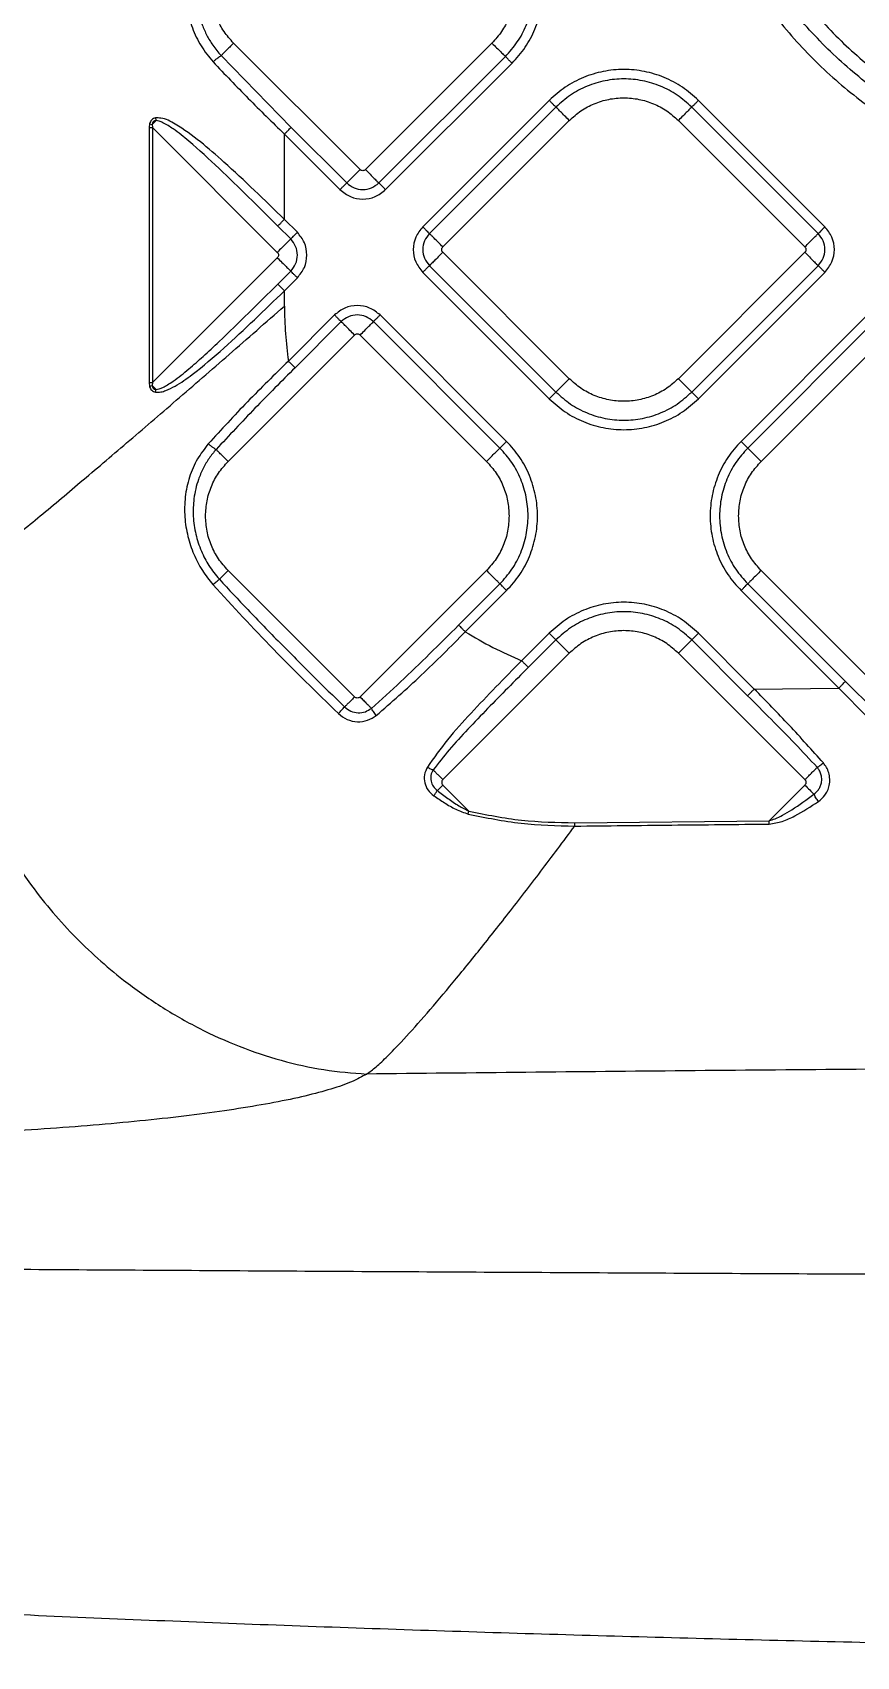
# Model space of a CAD drawing. Extents: x 939 to 1039, y 781 to 934.
# Drawn here: x 976.59 to 980.89, y 831.21 to 839.67 of the extents above; entities that cross this region are included whole.
import ezdxf

# ---------------------------------------------------------------- set-up
doc = ezdxf.new("R2010")
doc.units = 0
doc.header["$MEASUREMENT"] = 0
doc.layers.add('1', color=4, linetype='Continuous')

# ---------------------------------------------------------------- blocks, each defined once
blk = doc.blocks.new('Envoy')
at = {"layer": '1', "color": 3, "linetype": 'Continuous', "lineweight": 25}
for p, q in [((38.9234, 40.3784), (39.2881, 40.0043)), ((39.6473, 39.7846), (38.9884, 40.4434)), ((40.3344, 40.4434), (39.6756, 39.7846)), ((39.7453, 39.7148), (40.4041, 40.3737)), ((39.7802, 39.68), (40.439, 40.3388)), ((40.6325, 40.1453), (39.9737, 39.4865)), ((42.0686, 39.4865), (41.4098, 40.1453)), ((38.5647, 40.0197), (38.5847, 40.0397)), ((40.6674, 40.1104), (40.0086, 39.4516)), ((40.0783, 39.3818), (40.7371, 40.0407)), ((41.3052, 40.0407), (41.9641, 39.3818)), ((42.0338, 39.4516), (41.375, 40.1104)), ((38.5509, 40.0235), (38.5486, 40.0032)), ((38.5486, 40.0032), (38.5486, 38.6752)), ((38.5486, 40.0032), (38.5662, 40.0032)), ((38.5509, 40.0235), (38.5647, 40.0197)), ((38.5647, 40.0197), (38.5662, 40.0032)), ((38.5662, 40.0032), (38.5662, 38.6752)), ((39.2161, 39.3533), (38.5662, 40.0032)), ((39.2532, 39.5253), (39.2532, 39.9695)), ((39.2532, 39.9695), (39.5427, 39.68)), ((39.2881, 40.0043), (39.5776, 39.7148)), ((39.3206, 39.4579), (39.2532, 39.5253)), ((39.2858, 39.4231), (39.2184, 39.4905)), ((39.2161, 39.3251), (38.5662, 38.6752)), ((40.0086, 39.2838), (40.6674, 38.625)), ((40.7371, 38.6947), (40.0783, 39.3536)), ((41.9641, 39.3536), (41.3052, 38.6947)), ((41.375, 38.625), (42.0338, 39.2838)), ((39.2184, 39.1879), (39.2858, 39.2553)), ((39.2532, 39.1531), (39.3206, 39.2205)), ((39.9737, 39.249), (40.6325, 38.5902)), ((41.4098, 38.5902), (42.0686, 39.249)), ((39.2532, 39.0733), (39.2532, 39.1531)), ((39.5142, 39.0269), (39.2739, 38.7866)), ((40.4105, 38.3681), (39.7517, 39.0269)), ((42.2907, 39.0269), (41.6319, 38.3681)), ((39.549, 38.9921), (39.3087, 38.7518)), ((40.3756, 38.3332), (39.7168, 38.9921)), ((42.3256, 38.9921), (41.6667, 38.3333)), ((38.9599, 38.2635), (39.6188, 38.9223)), ((39.647, 38.9223), (40.3059, 38.2635)), ((41.7364, 38.2635), (42.3953, 38.9224)), ((38.5486, 38.6752), (38.5509, 38.6549)), ((38.5486, 38.6752), (38.5662, 38.6752)), ((38.5509, 38.6549), (38.5647, 38.6587)), ((38.5662, 38.6752), (38.5647, 38.6587)), ((38.5647, 38.6587), (38.5847, 38.6387)), ((38.5817, 38.625), (38.5847, 38.6387)), ((39.6188, 37.0365), (38.9599, 37.6954)), ((40.3059, 37.6954), (39.647, 37.0365)), ((42.3953, 37.0366), (41.7364, 37.6954)), ((40.1607, 37.4107), (40.3756, 37.6256)), ((40.1955, 37.3758), (40.4105, 37.5908)), ((41.6319, 37.5908), (42.1408, 37.0819)), ((41.6667, 37.6257), (42.1756, 37.1168)), ((40.6325, 37.3688), (40.4889, 37.2251)), ((40.6674, 37.3339), (40.5237, 37.1902)), ((41.666, 37.0428), (41.3749, 37.3339)), ((41.7009, 37.0777), (41.4098, 37.3688)), ((40.7371, 37.2642), (40.0782, 36.6053)), ((41.3052, 37.2642), (41.964, 36.6053)), ((41.7009, 37.0777), (42.1408, 37.0819)), ((42.1408, 37.0819), (42.2915, 36.9289)), ((42.1756, 37.1168), (42.3261, 36.9674)), ((40.0782, 36.5771), (40.2143, 36.441)), ((41.964, 36.5771), (41.7784, 36.3914)), ((40.2108, 36.4261), (40.2143, 36.441)), ((40.7653, 36.3809), (41.7784, 36.3914))]:
    blk.add_line(p, q, dxfattribs=at)
for points, knots in [([(41.278, 42.1207), (41.2821, 42.0122), (41.2903, 41.7952), (41.3563, 41.4754), (41.4605, 41.1665), (41.6049, 40.874), (41.7861, 40.6028), (42.0011, 40.3576), (42.2463, 40.1426), (42.5175, 39.9614), (42.81, 39.8171), (43.1189, 39.7123), (43.4388, 39.6487), (43.7642, 39.6273), (44.0896, 39.6487), (44.4095, 39.7123), (44.7184, 39.8171), (45.0109, 39.9614), (45.2821, 40.1426), (45.5273, 40.3576), (45.7423, 40.6028), (45.9235, 40.874), (46.0679, 41.1665), (46.1721, 41.4754), (46.2381, 41.7952), (46.2463, 42.0122), (46.2504, 42.1207)], [0, 0, 0, 0, 0.041667, 0.083333, 0.125, 0.166667, 0.208333, 0.25, 0.291667, 0.333333, 0.375, 0.416667, 0.458333, 0.5, 0.541667, 0.583333, 0.625, 0.666667, 0.708333, 0.75, 0.791667, 0.833333, 0.875, 0.916667, 0.958333, 1, 1, 1, 1]), ([(46.1598, 42.1207), (46.1559, 42.0161), (46.1479, 41.8071), (46.0843, 41.4989), (45.9839, 41.2013), (45.8448, 40.9194), (45.6702, 40.6582), (45.463, 40.4219), (45.2267, 40.2147), (44.9654, 40.0401), (44.6836, 39.9011), (44.386, 39.8001), (44.0778, 39.7388), (43.7642, 39.7182), (43.4506, 39.7388), (43.1424, 39.8001), (42.8448, 39.9011), (42.563, 40.0401), (42.3017, 40.2147), (42.0654, 40.4219), (41.8582, 40.6582), (41.6836, 40.9194), (41.5445, 41.2013), (41.4441, 41.4989), (41.3805, 41.8071), (41.3725, 42.0161), (41.3686, 42.1207)], [0, 0, 0, 0, 0.041667, 0.083333, 0.125, 0.166667, 0.208333, 0.25, 0.291667, 0.333333, 0.375, 0.416667, 0.458333, 0.5, 0.541667, 0.583333, 0.625, 0.666667, 0.708333, 0.75, 0.791667, 0.833333, 0.875, 0.916667, 0.958333, 1, 1, 1, 1]), ([(41.4469, 42.1207), (41.4507, 42.0196), (41.4584, 41.8173), (41.5199, 41.5192), (41.617, 41.2313), (41.7516, 40.9587), (41.9205, 40.706), (42.1209, 40.4774), (42.3495, 40.277), (42.6022, 40.1081), (42.8749, 39.9736), (43.1627, 39.8759), (43.4609, 39.8166), (43.7642, 39.7967), (44.0675, 39.8166), (44.3657, 39.8759), (44.6535, 39.9736), (44.9262, 40.1081), (45.1789, 40.277), (45.4075, 40.4774), (45.6079, 40.706), (45.7768, 40.9587), (45.9114, 41.2313), (46.0085, 41.5192), (46.07, 41.8173), (46.0777, 42.0196), (46.0815, 42.1207)], [0, 0, 0, 0, 0.041667, 0.083333, 0.125, 0.166667, 0.208333, 0.25, 0.291667, 0.333333, 0.375, 0.416667, 0.458333, 0.5, 0.541667, 0.583333, 0.625, 0.666667, 0.708333, 0.75, 0.791667, 0.833333, 0.875, 0.916667, 0.958333, 1, 1, 1, 1]), ([(41.6735, 42.1207), (41.6769, 42.0295), (41.6838, 41.847), (41.7394, 41.578), (41.827, 41.3183), (41.9484, 41.0723), (42.1008, 40.8443), (42.2816, 40.6381), (42.4878, 40.4572), (42.7158, 40.3049), (42.9618, 40.1836), (43.2215, 40.0954), (43.4905, 40.0419), (43.7642, 40.024), (44.0379, 40.0419), (44.3069, 40.0954), (44.5666, 40.1836), (44.8126, 40.3049), (45.0406, 40.4572), (45.2468, 40.6381), (45.4276, 40.8443), (45.58, 41.0723), (45.7014, 41.3183), (45.789, 41.578), (45.8446, 41.847), (45.8515, 42.0295), (45.8549, 42.1207)], [0, 0, 0, 0, 0.0416667, 0.0833333, 0.125, 0.1666667, 0.2083333, 0.25, 0.2916666, 0.3333333, 0.375, 0.4166666, 0.4583333, 0.5, 0.5416667, 0.5833334, 0.625, 0.6666667, 0.7083334, 0.75, 0.7916667, 0.8333333, 0.875, 0.9166667, 0.9583333, 1, 1, 1, 1]), ([(38.8816, 41.1091), (38.8595, 41.082), (38.8154, 41.028), (38.7713, 40.9326), (38.7443, 40.8316), (38.7355, 40.7275), (38.7443, 40.6233), (38.7713, 40.5224), (38.8154, 40.4269), (38.8595, 40.3729), (38.8816, 40.3459)], [0, 0, 0, 0, 0.125934, 0.251135, 0.375757, 0.499999, 0.624249, 0.74886, 0.874057, 1, 1, 1, 1]), ([(38.9234, 41.0766), (38.9113, 41.0626), (38.8906, 41.0386), (38.864, 40.9982), (38.8424, 40.9587), (38.8172, 40.8992), (38.7965, 40.8225), (38.7894, 40.738), (38.7935, 40.6651), (38.8044, 40.602), (38.8229, 40.5407), (38.8482, 40.484), (38.8804, 40.4291), (38.9082, 40.3963), (38.9234, 40.3784)], [0, 0, 0, 0, 0.072751, 0.12458, 0.190163, 0.249516, 0.378223, 0.499942, 0.580402, 0.663866, 0.750555, 0.831051, 0.907675, 1, 1, 1, 1]), ([(40.4041, 40.3737), (40.426, 40.3982), (40.4696, 40.4471), (40.5154, 40.5349), (40.5443, 40.6292), (40.5539, 40.7275), (40.5443, 40.8257), (40.5154, 40.92), (40.4696, 41.0078), (40.426, 41.0568), (40.4041, 41.0813)], [0, 0, 0, 0, 0.125, 0.25, 0.375, 0.5, 0.625, 0.75, 0.875, 1, 1, 1, 1]), ([(40.439, 40.3388), (40.463, 40.3657), (40.5109, 40.4195), (40.5612, 40.516), (40.5929, 40.6195), (40.6035, 40.7275), (40.5929, 40.8354), (40.5612, 40.939), (40.5109, 41.0355), (40.463, 41.0892), (40.439, 41.1161)], [0, 0, 0, 0, 0.125, 0.25, 0.375, 0.5, 0.625, 0.75, 0.875, 1, 1, 1, 1]), ([(38.9884, 40.4434), (38.9709, 40.4631), (38.9358, 40.5023), (38.8993, 40.5729), (38.8752, 40.6486), (38.8723, 40.7012), (38.8708, 40.7275)], [0, 0, 0, 0, 0.25, 0.5, 0.75, 1, 1, 1, 1]), ([(40.4521, 40.7275), (40.4506, 40.7012), (40.4476, 40.6486), (40.4236, 40.5729), (40.387, 40.5023), (40.3519, 40.4631), (40.3344, 40.4434)], [0, 0, 0, 0, 0.25, 0.499999, 0.749999, 1, 1, 1, 1]), ([(38.8816, 40.3459), (38.8857, 40.3495), (38.8937, 40.3569), (38.9057, 40.3666), (38.9164, 40.3745), (38.9211, 40.3771), (38.9234, 40.3784)], [0, 0, 0, 0, 0.2500068, 0.5000115, 0.7500078, 1, 1, 1, 1]), ([(38.9884, 40.4434), (38.9816, 40.4365), (38.9678, 40.4228), (38.949, 40.404), (38.9331, 40.3881), (38.9267, 40.3816), (38.9234, 40.3784)], [0, 0, 0, 0, 0.249996, 0.499996, 0.750006, 1, 1, 1, 1]), ([(40.3344, 40.4434), (40.3427, 40.4351), (40.3592, 40.4186), (40.3809, 40.3969), (40.3975, 40.3803), (40.4019, 40.3759), (40.4041, 40.3737)], [0, 0, 0, 0, 0.2499994, 0.499995, 0.7499899, 1, 1, 1, 1]), ([(40.439, 40.3388), (40.4348, 40.343), (40.4266, 40.3512), (40.4157, 40.3621), (40.4074, 40.3704), (40.4052, 40.3726), (40.4041, 40.3737)], [0, 0, 0, 0, 0.250008, 0.500003, 0.750001, 1, 1, 1, 1]), ([(38.8816, 40.3459), (38.9422, 40.2821), (39.0633, 40.1547), (39.1899, 40.0312), (39.2532, 39.9695)], [0, 0, 0, 0, 0.500257, 1, 1, 1, 1]), ([(41.4098, 40.1453), (41.3829, 40.1693), (41.3292, 40.2172), (41.2327, 40.2675), (41.1291, 40.2992), (41.0212, 40.3098), (40.9132, 40.2992), (40.8097, 40.2675), (40.7132, 40.2172), (40.6594, 40.1693), (40.6325, 40.1453)], [0, 0, 0, 0, 0.125, 0.25, 0.375, 0.5, 0.625, 0.75, 0.875, 1, 1, 1, 1]), ([(41.375, 40.1104), (41.3505, 40.1322), (41.3016, 40.1759), (41.2137, 40.2217), (41.1195, 40.2505), (41.0212, 40.2602), (40.9229, 40.2505), (40.8286, 40.2217), (40.7408, 40.1759), (40.6919, 40.1322), (40.6674, 40.1104)], [0, 0, 0, 0, 0.125, 0.25, 0.375, 0.5, 0.625, 0.75, 0.875, 1, 1, 1, 1]), ([(40.6325, 40.1453), (40.6367, 40.1411), (40.6449, 40.1328), (40.6558, 40.122), (40.6641, 40.1137), (40.6663, 40.1115), (40.6674, 40.1104)], [0, 0, 0, 0, 0.250003, 0.499999, 0.749998, 1, 1, 1, 1]), ([(40.7371, 40.0407), (40.7568, 40.0582), (40.7961, 40.0933), (40.8666, 40.13), (40.9423, 40.1532), (41.0212, 40.1609), (41.1001, 40.1532), (41.1758, 40.13), (41.2463, 40.0933), (41.2856, 40.0582), (41.3052, 40.0407)], [0, 0, 0, 0, 0.125001, 0.25, 0.375001, 0.5, 0.625, 0.75, 0.874999, 1, 1, 1, 1]), ([(41.375, 40.1104), (41.3761, 40.1115), (41.3783, 40.1137), (41.3866, 40.122), (41.3974, 40.1328), (41.4057, 40.1411), (41.4098, 40.1453)], [0, 0, 0, 0, 0.25, 0.499998, 0.749993, 1, 1, 1, 1]), ([(38.5817, 40.0534), (38.5781, 40.0525), (38.5709, 40.0506), (38.5615, 40.0439), (38.5545, 40.0345), (38.5521, 40.0271), (38.5509, 40.0235)], [0, 0, 0, 0, 0.249517, 0.50201, 0.753569, 1, 1, 1, 1]), ([(38.5847, 40.0397), (38.5819, 40.0394), (38.5779, 40.0391), (38.5732, 40.0368), (38.5703, 40.0345), (38.568, 40.0316), (38.5656, 40.0268), (38.5651, 40.0226), (38.5647, 40.0197)], [0, 0, 0, 0, 0.2683036, 0.3862029, 0.4988495, 0.6145028, 0.7337445, 1, 1, 1, 1]), ([(39.2532, 39.5253), (39.2012, 39.5758), (39.0972, 39.6768), (38.9521, 39.8126), (38.8159, 39.9315), (38.7084, 40.0099), (38.6269, 40.0542), (38.591, 40.0536), (38.5817, 40.0534)], [0, 0, 0, 0, 0.248022, 0.496337, 0.682998, 0.870644, 0.966478, 1, 1, 1, 1]), ([(38.5817, 40.0534), (38.5821, 40.0511), (38.583, 40.0465), (38.5841, 40.0419), (38.5847, 40.0397)], [0, 0, 0, 0, 0.500034, 1, 1, 1, 1]), ([(39.2184, 39.4905), (39.1172, 39.5914), (38.9657, 39.7426), (38.7834, 39.9108), (38.6852, 39.9899), (38.6327, 40.0236), (38.6023, 40.0374), (38.59, 40.039), (38.5847, 40.0397)], [0, 0, 0, 0, 0.50493, 0.756078, 0.880429, 0.95446, 0.980532, 1, 1, 1, 1]), ([(40.7371, 40.0407), (40.7288, 40.049), (40.7123, 40.0655), (40.6906, 40.0872), (40.674, 40.1038), (40.6696, 40.1082), (40.6674, 40.1104)], [0, 0, 0, 0, 0.249999, 0.499997, 0.74999, 1, 1, 1, 1]), ([(41.375, 40.1104), (41.3728, 40.1082), (41.3683, 40.1038), (41.3517, 40.0872), (41.3301, 40.0655), (41.3135, 40.049), (41.3052, 40.0407)], [0, 0, 0, 0, 0.2500086, 0.5000031, 0.7499982, 1, 1, 1, 1]), ([(39.2532, 39.9695), (39.2574, 39.9736), (39.2656, 39.9819), (39.2765, 39.9927), (39.2848, 40.001), (39.287, 40.0032), (39.2881, 40.0043)], [0, 0, 0, 0, 0.2500037, 0.4999954, 0.7499995, 1, 1, 1, 1]), ([(39.6473, 39.7846), (39.639, 39.7763), (39.6224, 39.7597), (39.6008, 39.7381), (39.5842, 39.7215), (39.5798, 39.7171), (39.5776, 39.7148)], [0, 0, 0, 0, 0.249996, 0.499994, 0.749989, 1, 1, 1, 1]), ([(39.6756, 39.7846), (39.6735, 39.7829), (39.6693, 39.7797), (39.6614, 39.7782), (39.6535, 39.7797), (39.6494, 39.7829), (39.6473, 39.7846)], [0, 0, 0, 0, 0.2502058, 0.5000028, 0.7497629, 1, 1, 1, 1]), ([(39.6756, 39.7846), (39.6838, 39.7763), (39.7004, 39.7597), (39.722, 39.7381), (39.7386, 39.7215), (39.7431, 39.7171), (39.7453, 39.7148)], [0, 0, 0, 0, 0.250002, 0.499999, 0.74999, 1, 1, 1, 1]), ([(39.5427, 39.68), (39.5468, 39.6841), (39.5551, 39.6924), (39.5659, 39.7032), (39.5742, 39.7115), (39.5764, 39.7137), (39.5776, 39.7148)], [0, 0, 0, 0, 0.2500033, 0.4999999, 0.7499998, 1, 1, 1, 1]), ([(39.5776, 39.7148), (39.5898, 39.7052), (39.6144, 39.6858), (39.6614, 39.6772), (39.7085, 39.6858), (39.733, 39.7052), (39.7453, 39.7148)], [0, 0, 0, 0, 0.249864, 0.499988, 0.750123, 1, 1, 1, 1]), ([(39.7802, 39.68), (39.776, 39.6841), (39.7677, 39.6924), (39.7569, 39.7032), (39.7486, 39.7115), (39.7464, 39.7137), (39.7453, 39.7148)], [0, 0, 0, 0, 0.250012, 0.500006, 0.750003, 1, 1, 1, 1]), ([(39.5427, 39.68), (39.56, 39.6663), (39.5948, 39.6388), (39.6614, 39.6268), (39.7281, 39.6388), (39.7628, 39.6663), (39.7802, 39.68)], [0, 0, 0, 0, 0.2500656, 0.4999802, 0.7499295, 1, 1, 1, 1]), ([(39.2184, 39.4905), (39.2195, 39.4916), (39.2217, 39.4938), (39.23, 39.5021), (39.2408, 39.5129), (39.2491, 39.5212), (39.2532, 39.5253)], [0, 0, 0, 0, 0.2499976, 0.4999987, 0.7499876, 1, 1, 1, 1]), ([(39.3206, 39.4579), (39.3165, 39.4538), (39.3082, 39.4455), (39.2974, 39.4347), (39.2891, 39.4264), (39.2869, 39.4242), (39.2858, 39.4231)], [0, 0, 0, 0, 0.250009, 0.499999, 0.749999, 1, 1, 1, 1]), ([(39.3206, 39.2205), (39.3343, 39.2378), (39.3618, 39.2726), (39.3738, 39.3392), (39.3618, 39.4058), (39.3343, 39.4406), (39.3206, 39.4579)], [0, 0, 0, 0, 0.25007, 0.500017, 0.749931, 1, 1, 1, 1]), ([(39.9737, 39.4865), (39.96, 39.4691), (39.9326, 39.4344), (39.9205, 39.3677), (39.9325, 39.3011), (39.96, 39.2663), (39.9737, 39.249)], [0, 0, 0, 0, 0.250067, 0.499983, 0.749929, 1, 1, 1, 1]), ([(39.9737, 39.4865), (39.9779, 39.4823), (39.9861, 39.474), (39.997, 39.4632), (40.0052, 39.4549), (40.0075, 39.4527), (40.0086, 39.4516)], [0, 0, 0, 0, 0.249998, 0.499999, 0.749996, 1, 1, 1, 1]), ([(40.0086, 39.4516), (39.9989, 39.4393), (39.9795, 39.4148), (39.971, 39.3677), (39.9795, 39.3207), (39.9989, 39.2961), (40.0086, 39.2838)], [0, 0, 0, 0, 0.249862, 0.499987, 0.750122, 1, 1, 1, 1]), ([(40.0783, 39.3818), (40.07, 39.3901), (40.0534, 39.4067), (40.0318, 39.4283), (40.0152, 39.4449), (40.0108, 39.4494), (40.0086, 39.4516)], [0, 0, 0, 0, 0.249999, 0.499995, 0.749992, 1, 1, 1, 1]), ([(41.9641, 39.3818), (41.9724, 39.3901), (41.9889, 39.4067), (42.0106, 39.4283), (42.0272, 39.4449), (42.0316, 39.4494), (42.0338, 39.4516)], [0, 0, 0, 0, 0.250002, 0.4999947, 0.7499912, 1, 1, 1, 1]), ([(42.0686, 39.4865), (42.0645, 39.4823), (42.0562, 39.474), (42.0454, 39.4632), (42.0371, 39.4549), (42.0349, 39.4527), (42.0338, 39.4516)], [0, 0, 0, 0, 0.2500028, 0.4999989, 0.7499983, 1, 1, 1, 1]), ([(42.0338, 39.2838), (42.0435, 39.2961), (42.0628, 39.3206), (42.0714, 39.3677), (42.0628, 39.4148), (42.0435, 39.4393), (42.0338, 39.4516)], [0, 0, 0, 0, 0.249861, 0.499987, 0.750123, 1, 1, 1, 1]), ([(42.0686, 39.249), (42.0824, 39.2663), (42.1098, 39.3011), (42.1219, 39.3677), (42.1098, 39.4344), (42.0824, 39.4691), (42.0686, 39.4865)], [0, 0, 0, 0, 0.250066, 0.499983, 0.749931, 1, 1, 1, 1]), ([(39.2858, 39.4231), (39.2836, 39.4208), (39.2791, 39.4164), (39.2625, 39.3998), (39.2409, 39.3782), (39.2243, 39.3616), (39.2161, 39.3533)], [0, 0, 0, 0, 0.250012, 0.500004, 0.750003, 1, 1, 1, 1]), ([(39.2858, 39.2553), (39.2954, 39.2676), (39.3148, 39.2921), (39.3234, 39.3392), (39.3148, 39.3863), (39.2954, 39.4108), (39.2858, 39.4231)], [0, 0, 0, 0, 0.249876, 0.500014, 0.750138, 1, 1, 1, 1]), ([(40.0783, 39.3536), (40.0766, 39.3556), (40.0734, 39.3598), (40.0719, 39.3677), (40.0734, 39.3756), (40.0766, 39.3798), (40.0783, 39.3818)], [0, 0, 0, 0, 0.250241, 0.5000092, 0.749759, 1, 1, 1, 1]), ([(41.9641, 39.3818), (41.9657, 39.3798), (41.969, 39.3756), (41.9704, 39.3677), (41.969, 39.3598), (41.9657, 39.3556), (41.9641, 39.3536)], [0, 0, 0, 0, 0.250232, 0.499991, 0.749768, 1, 1, 1, 1]), ([(39.2161, 39.3533), (39.2177, 39.3513), (39.221, 39.3471), (39.2224, 39.3392), (39.221, 39.3313), (39.2177, 39.3271), (39.2161, 39.3251)], [0, 0, 0, 0, 0.2502, 0.500132, 0.750061, 1, 1, 1, 1]), ([(39.2161, 39.3251), (39.2243, 39.3168), (39.2409, 39.3002), (39.2625, 39.2786), (39.2791, 39.262), (39.2836, 39.2575), (39.2858, 39.2553)], [0, 0, 0, 0, 0.25, 0.499998, 0.74999, 1, 1, 1, 1]), ([(39.9737, 39.249), (39.9779, 39.2531), (39.9861, 39.2614), (39.997, 39.2722), (40.0052, 39.2805), (40.0075, 39.2827), (40.0086, 39.2838)], [0, 0, 0, 0, 0.249998, 0.499999, 0.749996, 1, 1, 1, 1]), ([(40.0783, 39.3536), (40.07, 39.3453), (40.0534, 39.3287), (40.0318, 39.3071), (40.0152, 39.2905), (40.0108, 39.2861), (40.0086, 39.2838)], [0, 0, 0, 0, 0.249999, 0.499995, 0.749992, 1, 1, 1, 1]), ([(41.9641, 39.3536), (41.9724, 39.3453), (41.9889, 39.3287), (42.0106, 39.3071), (42.0272, 39.2905), (42.0316, 39.2861), (42.0338, 39.2838)], [0, 0, 0, 0, 0.250002, 0.4999947, 0.7499912, 1, 1, 1, 1]), ([(42.0686, 39.249), (42.0645, 39.2531), (42.0562, 39.2614), (42.0454, 39.2722), (42.0371, 39.2805), (42.0349, 39.2827), (42.0338, 39.2838)], [0, 0, 0, 0, 0.2500028, 0.4999989, 0.7499983, 1, 1, 1, 1]), ([(38.5847, 38.6387), (38.59, 38.6394), (38.6023, 38.641), (38.6223, 38.6501), (38.6465, 38.6635), (38.6924, 38.6944), (38.7542, 38.744), (38.8335, 38.8139), (38.9373, 38.9107), (39.0666, 39.0366), (39.1677, 39.1375), (39.2184, 39.1879)], [0, 0, 0, 0, 0.01945, 0.04549, 0.078735, 0.119475, 0.243984, 0.361485, 0.495285, 0.747435, 1, 1, 1, 1]), ([(39.2532, 39.1531), (39.2491, 39.1572), (39.2408, 39.1655), (39.23, 39.1763), (39.2217, 39.1846), (39.2195, 39.1868), (39.2184, 39.1879)], [0, 0, 0, 0, 0.250012, 0.5, 0.750001, 1, 1, 1, 1]), ([(39.3206, 39.2205), (39.3165, 39.2246), (39.3082, 39.2329), (39.2974, 39.2437), (39.2891, 39.252), (39.2869, 39.2542), (39.2858, 39.2553)], [0, 0, 0, 0, 0.250008, 0.500003, 0.749997, 1, 1, 1, 1]), ([(38.5817, 38.625), (38.591, 38.6247), (38.6093, 38.6241), (38.6439, 38.6356), (38.6998, 38.6634), (38.8025, 38.7357), (38.9388, 38.8533), (39.0972, 39.0017), (39.2012, 39.1026), (39.2532, 39.1531)], [0, 0, 0, 0, 0.03351, 0.06591, 0.129468, 0.255011, 0.504037, 0.752147, 1, 1, 1, 1]), ([(37.4462, 37.5506), (37.4764, 37.5736), (37.537, 37.6196), (37.6461, 37.7058), (37.7868, 37.8192), (37.9671, 37.9676), (38.1904, 38.1548), (38.4329, 38.3609), (38.6926, 38.5843), (38.9681, 38.8234), (39.1569, 38.9889), (39.2532, 39.0733)], [0, 0, 0, 0, 0.07699, 0.154073, 0.231704, 0.34988, 0.47101, 0.595872, 0.72522, 0.859787, 1, 1, 1, 1]), ([(39.2532, 39.0733), (39.2541, 39.0252), (39.2558, 38.9293), (39.2679, 38.8341), (39.2739, 38.7866)], [0, 0, 0, 0, 0.5008459, 1, 1, 1, 1]), ([(39.7517, 39.0269), (39.7343, 39.0406), (39.6996, 39.0681), (39.6329, 39.0801), (39.5663, 39.0681), (39.5315, 39.0406), (39.5142, 39.0269)], [0, 0, 0, 0, 0.2500664, 0.4999846, 0.7499286, 1, 1, 1, 1]), ([(39.5142, 39.0269), (39.5183, 39.0228), (39.5266, 39.0145), (39.5374, 39.0037), (39.5457, 38.9954), (39.5479, 38.9932), (39.549, 38.9921)], [0, 0, 0, 0, 0.250009, 0.499995, 0.749994, 1, 1, 1, 1]), ([(39.7168, 38.9921), (39.7045, 39.0017), (39.68, 39.0211), (39.6329, 39.0297), (39.5859, 39.0211), (39.5613, 39.0017), (39.549, 38.9921)], [0, 0, 0, 0, 0.249861, 0.499985, 0.750121, 1, 1, 1, 1]), ([(39.7517, 39.0269), (39.7475, 39.0228), (39.7392, 39.0145), (39.7284, 39.0037), (39.7201, 38.9954), (39.7179, 38.9932), (39.7168, 38.9921)], [0, 0, 0, 0, 0.250009, 0.499995, 0.749994, 1, 1, 1, 1]), ([(39.6188, 38.9223), (39.6105, 38.9306), (39.5939, 38.9472), (39.5723, 38.9688), (39.5557, 38.9854), (39.5513, 38.9898), (39.549, 38.9921)], [0, 0, 0, 0, 0.249999, 0.499997, 0.749992, 1, 1, 1, 1]), ([(39.647, 38.9223), (39.6553, 38.9306), (39.6719, 38.9472), (39.6935, 38.9688), (39.7101, 38.9854), (39.7146, 38.9898), (39.7168, 38.9921)], [0, 0, 0, 0, 0.249999, 0.499997, 0.749992, 1, 1, 1, 1]), ([(39.6188, 38.9223), (39.6208, 38.924), (39.625, 38.9272), (39.6329, 38.9287), (39.6408, 38.9272), (39.645, 38.924), (39.647, 38.9223)], [0, 0, 0, 0, 0.250234, 0.500018, 0.749766, 1, 1, 1, 1]), ([(39.2739, 38.7866), (39.2021, 38.7162), (39.0586, 38.5757), (38.924, 38.429), (38.8568, 38.3558)], [0, 0, 0, 0, 0.500721, 1, 1, 1, 1]), ([(39.2739, 38.7866), (39.278, 38.7825), (39.2863, 38.7742), (39.2971, 38.7634), (39.3054, 38.7551), (39.3076, 38.7529), (39.3087, 38.7518)], [0, 0, 0, 0, 0.2500124, 0.5000013, 0.7500024, 1, 1, 1, 1]), ([(39.3087, 38.7518), (39.2386, 38.6817), (39.0987, 38.5419), (38.9643, 38.3979), (38.8974, 38.3261)], [0, 0, 0, 0, 0.501528, 1, 1, 1, 1]), ([(40.7371, 38.6947), (40.7288, 38.6865), (40.7123, 38.6699), (40.6906, 38.6482), (40.674, 38.6316), (40.6696, 38.6272), (40.6674, 38.625)], [0, 0, 0, 0, 0.2499994, 0.499995, 0.7499899, 1, 1, 1, 1]), ([(41.3052, 38.6947), (41.2856, 38.6772), (41.2463, 38.6421), (41.1758, 38.6054), (41.1001, 38.5822), (41.0212, 38.5745), (40.9423, 38.5822), (40.8666, 38.6054), (40.7961, 38.6421), (40.7568, 38.6772), (40.7371, 38.6947)], [0, 0, 0, 0, 0.125001, 0.25, 0.375, 0.5, 0.624999, 0.75, 0.874999, 1, 1, 1, 1]), ([(41.3052, 38.6947), (41.3135, 38.6865), (41.3301, 38.6699), (41.3517, 38.6482), (41.3683, 38.6316), (41.3728, 38.6272), (41.375, 38.625)], [0, 0, 0, 0, 0.250002, 0.4999947, 0.7499912, 1, 1, 1, 1]), ([(38.5509, 38.6549), (38.5521, 38.6513), (38.5545, 38.6438), (38.5615, 38.6345), (38.5709, 38.6278), (38.5781, 38.6259), (38.5817, 38.625)], [0, 0, 0, 0, 0.246489, 0.498358, 0.750711, 1, 1, 1, 1]), ([(38.5647, 38.6587), (38.5651, 38.6558), (38.5656, 38.6516), (38.568, 38.6468), (38.5703, 38.6439), (38.5732, 38.6416), (38.5779, 38.6393), (38.5819, 38.6389), (38.5847, 38.6387)], [0, 0, 0, 0, 0.2663594, 0.3856605, 0.5014253, 0.6139494, 0.7317472, 1, 1, 1, 1]), ([(40.6325, 38.5902), (40.6367, 38.5943), (40.6449, 38.6026), (40.6558, 38.6134), (40.6641, 38.6217), (40.6663, 38.6239), (40.6674, 38.625)], [0, 0, 0, 0, 0.250009, 0.499999, 0.749998, 1, 1, 1, 1]), ([(40.6674, 38.625), (40.6919, 38.6032), (40.7408, 38.5595), (40.8286, 38.5137), (40.9229, 38.4849), (41.0212, 38.4753), (41.1195, 38.4849), (41.2137, 38.5137), (41.3016, 38.5595), (41.3505, 38.6032), (41.375, 38.625)], [0, 0, 0, 0, 0.125, 0.25, 0.375, 0.5, 0.625, 0.75, 0.875, 1, 1, 1, 1]), ([(41.4098, 38.5902), (41.4057, 38.5943), (41.3974, 38.6026), (41.3866, 38.6134), (41.3783, 38.6217), (41.3761, 38.6239), (41.375, 38.625)], [0, 0, 0, 0, 0.250013, 0.500002, 0.75, 1, 1, 1, 1]), ([(40.6325, 38.5902), (40.6594, 38.5662), (40.7132, 38.5182), (40.8097, 38.4679), (40.9132, 38.4362), (41.0212, 38.4256), (41.1291, 38.4362), (41.2327, 38.4679), (41.3292, 38.5182), (41.3829, 38.5662), (41.4098, 38.5902)], [0, 0, 0, 0, 0.125, 0.25, 0.375, 0.5, 0.625, 0.75, 0.875, 1, 1, 1, 1]), ([(38.8568, 38.3558), (38.8369, 38.33), (38.7959, 38.277), (38.7556, 38.1821), (38.7334, 38.0793), (38.7315, 37.9745), (38.7475, 37.8737), (38.779, 37.7801), (38.8226, 37.6946), (38.8617, 37.6456), (38.881, 37.6215)], [0, 0, 0, 0, 0.122618, 0.252657, 0.385406, 0.516242, 0.643076, 0.765634, 0.884442, 1, 1, 1, 1]), ([(38.8568, 38.3558), (38.8606, 38.3525), (38.8682, 38.3459), (38.8796, 38.3372), (38.8899, 38.33), (38.8949, 38.3274), (38.8974, 38.3261)], [0, 0, 0, 0, 0.249984, 0.49998, 0.749989, 1, 1, 1, 1]), ([(40.4105, 38.3681), (40.4063, 38.3639), (40.3981, 38.3557), (40.3872, 38.3448), (40.3789, 38.3365), (40.3767, 38.3343), (40.3756, 38.3332)], [0, 0, 0, 0, 0.250003, 0.499999, 0.749998, 1, 1, 1, 1]), ([(40.4105, 37.5908), (40.4345, 37.6177), (40.4824, 37.6714), (40.5327, 37.7679), (40.5644, 37.8715), (40.575, 37.9794), (40.5644, 38.0874), (40.5327, 38.1909), (40.4824, 38.2874), (40.4345, 38.3412), (40.4105, 38.3681)], [0, 0, 0, 0, 0.1250001, 0.25, 0.375, 0.5, 0.625, 0.75, 0.8749999, 1, 1, 1, 1]), ([(41.6319, 38.3681), (41.6079, 38.3412), (41.5599, 38.2875), (41.5096, 38.191), (41.4779, 38.0874), (41.4674, 37.9795), (41.4779, 37.8715), (41.5096, 37.768), (41.5599, 37.6715), (41.6079, 37.6177), (41.6319, 37.5908)], [0, 0, 0, 0, 0.125, 0.25, 0.375, 0.5, 0.625, 0.75, 0.875, 1, 1, 1, 1]), ([(41.6319, 38.3681), (41.636, 38.364), (41.6443, 38.3557), (41.6551, 38.3449), (41.6634, 38.3366), (41.6656, 38.3344), (41.6667, 38.3333)], [0, 0, 0, 0, 0.250002, 0.499997, 0.749999, 1, 1, 1, 1]), ([(38.8974, 38.3261), (38.8848, 38.3109), (38.8593, 38.28), (38.8286, 38.227), (38.7989, 38.1576), (38.7793, 38.0733), (38.7758, 37.9768), (38.789, 37.8842), (38.8174, 37.7979), (38.8583, 37.718), (38.8953, 37.6729), (38.9143, 37.6497)], [0, 0, 0, 0, 0.080277, 0.162995, 0.248539, 0.386986, 0.511866, 0.638708, 0.763704, 0.878873, 1, 1, 1, 1]), ([(38.8423, 37.9794), (38.8438, 38.0057), (38.8467, 38.0583), (38.8708, 38.134), (38.9073, 38.2046), (38.9424, 38.2439), (38.9599, 38.2635)], [0, 0, 0, 0, 0.25, 0.499999, 0.749999, 1, 1, 1, 1]), ([(38.9599, 38.2635), (38.9535, 38.2699), (38.9407, 38.2827), (38.923, 38.3004), (38.9077, 38.3158), (38.9008, 38.3226), (38.8974, 38.3261)], [0, 0, 0, 0, 0.250004, 0.500006, 0.750009, 1, 1, 1, 1]), ([(40.3059, 38.2635), (40.3142, 38.2718), (40.3307, 38.2883), (40.3524, 38.31), (40.369, 38.3266), (40.3734, 38.331), (40.3756, 38.3332)], [0, 0, 0, 0, 0.249999, 0.499997, 0.74999, 1, 1, 1, 1]), ([(40.3059, 38.2635), (40.3234, 38.2439), (40.3585, 38.2046), (40.395, 38.134), (40.4191, 38.0583), (40.4221, 38.0057), (40.4235, 37.9794)], [0, 0, 0, 0, 0.249999, 0.5, 0.75, 1, 1, 1, 1]), ([(40.3756, 37.6256), (40.3974, 37.6501), (40.4411, 37.6991), (40.4869, 37.7869), (40.5157, 37.8812), (40.5254, 37.9794), (40.5157, 38.0777), (40.4869, 38.172), (40.4411, 38.2598), (40.3974, 38.3088), (40.3756, 38.3332)], [0, 0, 0, 0, 0.125, 0.25, 0.375001, 0.5, 0.625, 0.750001, 0.875001, 1, 1, 1, 1]), ([(41.6667, 38.3333), (41.6449, 38.3088), (41.6012, 38.2598), (41.5554, 38.172), (41.5266, 38.0777), (41.517, 37.9795), (41.5266, 37.8812), (41.5554, 37.7869), (41.6012, 37.6991), (41.6449, 37.6502), (41.6667, 37.6257)], [0, 0, 0, 0, 0.125, 0.25, 0.375, 0.5, 0.625, 0.75, 0.875, 1, 1, 1, 1]), ([(41.6188, 37.9795), (41.6203, 38.0058), (41.6232, 38.0584), (41.6473, 38.1341), (41.6838, 38.2046), (41.7189, 38.2439), (41.7364, 38.2635)], [0, 0, 0, 0, 0.25, 0.5, 0.75, 1, 1, 1, 1]), ([(41.7364, 38.2635), (41.7282, 38.2718), (41.7116, 38.2884), (41.69, 38.31), (41.6734, 38.3266), (41.6689, 38.331), (41.6667, 38.3333)], [0, 0, 0, 0, 0.250002, 0.499999, 0.749992, 1, 1, 1, 1]), ([(38.9599, 37.6954), (38.9424, 37.715), (38.9073, 37.7543), (38.8708, 37.8248), (38.8467, 37.9005), (38.8438, 37.9531), (38.8423, 37.9794)], [0, 0, 0, 0, 0.250001, 0.500001, 0.75, 1, 1, 1, 1]), ([(40.4235, 37.9794), (40.4221, 37.9531), (40.4191, 37.9005), (40.395, 37.8248), (40.3585, 37.7543), (40.3234, 37.715), (40.3059, 37.6954)], [0, 0, 0, 0, 0.25, 0.5, 0.750001, 1, 1, 1, 1]), ([(41.7364, 37.6954), (41.7189, 37.7151), (41.6838, 37.7543), (41.6473, 37.8249), (41.6232, 37.9006), (41.6203, 37.9532), (41.6188, 37.9795)], [0, 0, 0, 0, 0.250001, 0.500001, 0.750001, 1, 1, 1, 1]), ([(38.9599, 37.6954), (38.9516, 37.687), (38.9349, 37.6703), (38.9211, 37.6566), (38.9143, 37.6497)], [0, 0, 0, 0, 0.500001, 1, 1, 1, 1]), ([(40.3756, 37.6256), (40.3734, 37.6279), (40.369, 37.6323), (40.3524, 37.6489), (40.3307, 37.6705), (40.3142, 37.6871), (40.3059, 37.6954)], [0, 0, 0, 0, 0.2500107, 0.5000033, 0.750001, 1, 1, 1, 1]), ([(41.7364, 37.6954), (41.7282, 37.6871), (41.7116, 37.6706), (41.69, 37.6489), (41.6734, 37.6323), (41.6689, 37.6279), (41.6667, 37.6257)], [0, 0, 0, 0, 0.249999, 0.499997, 0.74999, 1, 1, 1, 1]), ([(38.881, 37.6215), (38.8839, 37.624), (38.8896, 37.6291), (38.8984, 37.6367), (38.9069, 37.6438), (38.9118, 37.6477), (38.9143, 37.6497)], [0, 0, 0, 0, 0.2500002, 0.5000004, 0.7499907, 1, 1, 1, 1]), ([(38.881, 37.6215), (38.9849, 37.5082), (39.196, 37.2781), (39.4202, 37.0603), (39.5341, 36.9497)], [0, 0, 0, 0, 0.492208, 1, 1, 1, 1]), ([(38.9143, 37.6497), (38.9634, 37.5967), (39.0673, 37.4848), (39.229, 37.319), (39.3969, 37.1499), (39.5099, 37.0396), (39.5665, 36.9843)], [0, 0, 0, 0, 0.232698, 0.491809, 0.745303, 1, 1, 1, 1]), ([(40.4105, 37.5908), (40.4063, 37.5949), (40.3981, 37.6032), (40.3872, 37.614), (40.3789, 37.6223), (40.3767, 37.6245), (40.3756, 37.6256)], [0, 0, 0, 0, 0.2500033, 0.4999999, 0.7499998, 1, 1, 1, 1]), ([(41.6319, 37.5908), (41.636, 37.595), (41.6443, 37.6032), (41.6551, 37.6141), (41.6634, 37.6224), (41.6656, 37.6246), (41.6667, 37.6257)], [0, 0, 0, 0, 0.250002, 0.499998, 0.750001, 1, 1, 1, 1]), ([(41.4098, 37.3688), (41.3829, 37.3927), (41.3291, 37.4407), (41.2327, 37.491), (41.1291, 37.5227), (41.0211, 37.5333), (40.9132, 37.5227), (40.8096, 37.491), (40.7131, 37.4407), (40.6594, 37.3927), (40.6325, 37.3688)], [0, 0, 0, 0, 0.125, 0.25, 0.375, 0.5, 0.625, 0.75, 0.875, 1, 1, 1, 1]), ([(39.7067, 36.9769), (39.7576, 37.0225), (39.8606, 37.1146), (40.0104, 37.2612), (40.1104, 37.3607), (40.1607, 37.4107)], [0, 0, 0, 0, 0.327661, 0.662025, 1, 1, 1, 1]), ([(40.1607, 37.4107), (40.1618, 37.4096), (40.164, 37.4074), (40.1723, 37.3991), (40.1831, 37.3883), (40.1914, 37.38), (40.1955, 37.3758)], [0, 0, 0, 0, 0.249999, 0.500001, 0.749986, 1, 1, 1, 1]), ([(41.3749, 37.3339), (41.3505, 37.3557), (41.3015, 37.3994), (41.2137, 37.4452), (41.1194, 37.474), (41.0211, 37.4836), (40.9229, 37.474), (40.8286, 37.4452), (40.7408, 37.3994), (40.6918, 37.3557), (40.6674, 37.3339)], [0, 0, 0, 0, 0.125, 0.25, 0.375, 0.5, 0.625, 0.75, 0.875, 1, 1, 1, 1]), ([(39.7316, 36.9394), (39.8105, 37.0084), (39.9696, 37.1473), (40.1198, 37.2993), (40.1955, 37.3758)], [0, 0, 0, 0, 0.496002, 1, 1, 1, 1]), ([(40.1955, 37.3758), (40.2429, 37.3477), (40.3376, 37.2914), (40.4385, 37.2472), (40.4889, 37.2251)], [0, 0, 0, 0, 0.500875, 1, 1, 1, 1]), ([(40.6325, 37.3688), (40.6366, 37.3646), (40.6449, 37.3563), (40.6557, 37.3455), (40.664, 37.3372), (40.6663, 37.335), (40.6674, 37.3339)], [0, 0, 0, 0, 0.2500033, 0.4999999, 0.7499998, 1, 1, 1, 1]), ([(40.7371, 37.2642), (40.7288, 37.2724), (40.7123, 37.289), (40.6906, 37.3107), (40.674, 37.3273), (40.6696, 37.3317), (40.6674, 37.3339)], [0, 0, 0, 0, 0.249997, 0.499995, 0.749989, 1, 1, 1, 1]), ([(41.3052, 37.2642), (41.2856, 37.2817), (41.2463, 37.3168), (41.1757, 37.3535), (41.1001, 37.3767), (41.0211, 37.3844), (40.9422, 37.3767), (40.8666, 37.3535), (40.796, 37.3168), (40.7567, 37.2817), (40.7371, 37.2642)], [0, 0, 0, 0, 0.124999, 0.25, 0.375, 0.5, 0.625, 0.75, 0.875, 1, 1, 1, 1]), ([(41.3749, 37.3339), (41.3727, 37.3317), (41.3683, 37.3273), (41.3517, 37.3107), (41.33, 37.289), (41.3135, 37.2724), (41.3052, 37.2642)], [0, 0, 0, 0, 0.25001, 0.500003, 0.750001, 1, 1, 1, 1]), ([(41.4098, 37.3688), (41.4057, 37.3646), (41.3974, 37.3563), (41.3866, 37.3455), (41.3783, 37.3372), (41.376, 37.335), (41.3749, 37.3339)], [0, 0, 0, 0, 0.2500072, 0.5000018, 0.7499998, 1, 1, 1, 1]), ([(40.4889, 37.2251), (40.444, 37.1796), (40.3549, 37.0892), (40.2254, 36.9527), (40.1011, 36.8169), (40.0319, 36.7191), (39.9978, 36.6709)], [0, 0, 0, 0, 0.256524, 0.509323, 0.757761, 1, 1, 1, 1]), ([(40.5237, 37.1902), (40.4881, 37.1545), (40.4171, 37.0833), (40.3119, 36.9763), (40.2097, 36.8693), (40.1127, 36.7643), (40.0552, 36.6913), (40.0275, 36.6561)], [0, 0, 0, 0, 0.206782, 0.412013, 0.615352, 0.814564, 1, 1, 1, 1]), ([(40.4889, 37.2251), (40.493, 37.221), (40.5013, 37.2127), (40.5121, 37.2019), (40.5204, 37.1936), (40.5226, 37.1914), (40.5237, 37.1902)], [0, 0, 0, 0, 0.250008, 0.500003, 0.750001, 1, 1, 1, 1]), ([(41.666, 37.0428), (41.6671, 37.0439), (41.6693, 37.0462), (41.6776, 37.0545), (41.6884, 37.0653), (41.6967, 37.0736), (41.7009, 37.0777)], [0, 0, 0, 0, 0.25, 0.499998, 0.749987, 1, 1, 1, 1]), ([(42.0606, 36.6922), (42.0019, 36.758), (41.8853, 36.8887), (41.762, 37.015), (41.7009, 37.0777)], [0, 0, 0, 0, 0.503762, 1, 1, 1, 1]), ([(42.1408, 37.0819), (42.1449, 37.0861), (42.1532, 37.0943), (42.164, 37.1052), (42.1723, 37.1135), (42.1745, 37.1157), (42.1756, 37.1168)], [0, 0, 0, 0, 0.250002, 0.499998, 0.750001, 1, 1, 1, 1]), ([(39.6188, 37.0365), (39.6139, 37.0316), (39.6041, 37.0218), (39.59, 37.0078), (39.5771, 36.9948), (39.57, 36.9878), (39.5665, 36.9843)], [0, 0, 0, 0, 0.249996, 0.500002, 0.750007, 1, 1, 1, 1]), ([(39.647, 37.0365), (39.645, 37.0349), (39.6408, 37.0316), (39.6329, 37.0302), (39.625, 37.0316), (39.6208, 37.0349), (39.6188, 37.0365)], [0, 0, 0, 0, 0.2502293, 0.4999816, 0.7497707, 1, 1, 1, 1]), ([(39.647, 37.0365), (39.653, 37.0306), (39.6648, 37.0188), (39.6814, 37.0022), (39.6961, 36.9875), (39.7031, 36.9804), (39.7067, 36.9769)], [0, 0, 0, 0, 0.249993, 0.499993, 0.749991, 1, 1, 1, 1]), ([(42.0284, 36.6697), (41.9899, 36.7109), (41.9112, 36.7953), (41.7895, 36.9189), (41.7069, 37.0018), (41.666, 37.0428)], [0, 0, 0, 0, 0.326179, 0.6666, 1, 1, 1, 1]), ([(39.5341, 36.9497), (39.5371, 36.9528), (39.5431, 36.9591), (39.5519, 36.9685), (39.5601, 36.9772), (39.5644, 36.9819), (39.5665, 36.9843)], [0, 0, 0, 0, 0.250005, 0.499992, 0.749985, 1, 1, 1, 1]), ([(39.5341, 36.9497), (39.5487, 36.9385), (39.5779, 36.9158), (39.6327, 36.9043), (39.6872, 36.9109), (39.717, 36.93), (39.7316, 36.9394)], [0, 0, 0, 0, 0.252566, 0.506766, 0.757189, 1, 1, 1, 1]), ([(39.5665, 36.9843), (39.5769, 36.9763), (39.5978, 36.9602), (39.6367, 36.9519), (39.6753, 36.9568), (39.6964, 36.9703), (39.7067, 36.9769)], [0, 0, 0, 0, 0.25431, 0.5092206, 0.7596525, 1, 1, 1, 1]), ([(39.7316, 36.9394), (39.7289, 36.9429), (39.7234, 36.9498), (39.7162, 36.96), (39.7103, 36.9695), (39.7079, 36.9744), (39.7067, 36.9769)], [0, 0, 0, 0, 0.25, 0.500018, 0.750008, 1, 1, 1, 1]), ([(37.5789, 36.7372), (37.6091, 36.6562), (37.6683, 36.497), (37.7854, 36.2752), (37.9406, 36.0368), (38.1462, 35.792), (38.3819, 35.5801), (38.6052, 35.4224), (38.8071, 35.3067), (39.0178, 35.2117), (39.2359, 35.1391), (39.4589, 35.0886), (39.6073, 35.077), (39.6814, 35.0712)], [0, 0, 0, 0, 0.089138, 0.175115, 0.258564, 0.38313, 0.50568, 0.587862, 0.66949, 0.751051, 0.833613, 0.916936, 1, 1, 1, 1]), ([(39.9978, 36.6709), (39.9916, 36.6576), (39.9795, 36.6316), (39.9821, 36.5885), (39.9989, 36.5492), (40.0205, 36.5307), (40.0313, 36.5214)], [0, 0, 0, 0, 0.260399, 0.507328, 0.752058, 1, 1, 1, 1]), ([(39.9978, 36.6709), (40.0031, 36.6678), (40.0138, 36.6616), (40.0229, 36.6579), (40.0275, 36.6561)], [0, 0, 0, 0, 0.500018, 1, 1, 1, 1]), ([(40.0275, 36.6561), (40.0229, 36.6468), (40.0141, 36.6286), (40.0152, 36.5979), (40.0268, 36.5694), (40.0421, 36.5557), (40.0499, 36.5488)], [0, 0, 0, 0, 0.255868, 0.500924, 0.745752, 1, 1, 1, 1]), ([(40.0782, 36.6053), (40.0735, 36.6101), (40.0641, 36.6195), (40.0505, 36.6331), (40.0379, 36.6457), (40.0309, 36.6526), (40.0275, 36.6561)], [0, 0, 0, 0, 0.250002, 0.499992, 0.749991, 1, 1, 1, 1]), ([(41.964, 36.6053), (41.9708, 36.6121), (41.9843, 36.6256), (42.0028, 36.644), (42.0185, 36.6598), (42.0251, 36.6664), (42.0284, 36.6697)], [0, 0, 0, 0, 0.249999, 0.499998, 0.749993, 1, 1, 1, 1]), ([(42.0113, 36.5298), (42.0198, 36.537), (42.0331, 36.5483), (42.0451, 36.5696), (42.0517, 36.5895), (42.0532, 36.612), (42.049, 36.6342), (42.0407, 36.6539), (42.0323, 36.6646), (42.0284, 36.6697)], [0, 0, 0, 0, 0.205706, 0.324819, 0.457314, 0.60155, 0.747158, 0.881006, 1, 1, 1, 1]), ([(42.0606, 36.6922), (42.0574, 36.6895), (42.051, 36.6843), (42.0421, 36.6777), (42.0341, 36.6725), (42.0303, 36.6706), (42.0284, 36.6697)], [0, 0, 0, 0, 0.249988, 0.500004, 0.749986, 1, 1, 1, 1]), ([(42.0351, 36.4914), (42.047, 36.5015), (42.0659, 36.5175), (42.0831, 36.5476), (42.0927, 36.5762), (42.0951, 36.6085), (42.0896, 36.6406), (42.078, 36.6692), (42.0662, 36.6848), (42.0606, 36.6922)], [0, 0, 0, 0, 0.203, 0.320903, 0.454142, 0.600354, 0.746037, 0.879993, 1, 1, 1, 1]), ([(40.0782, 36.5771), (40.0734, 36.5722), (40.0636, 36.5624), (40.0545, 36.5533), (40.0499, 36.5488)], [0, 0, 0, 0, 0.500015, 1, 1, 1, 1]), ([(40.0782, 36.6053), (40.0766, 36.6033), (40.0733, 36.5991), (40.0719, 36.5912), (40.0733, 36.5833), (40.0766, 36.5791), (40.0782, 36.5771)], [0, 0, 0, 0, 0.249931, 0.49986, 0.749803, 1, 1, 1, 1]), ([(41.964, 36.6053), (41.9657, 36.6033), (41.969, 36.5991), (41.9704, 36.5912), (41.969, 36.5833), (41.9657, 36.5791), (41.964, 36.5771)], [0, 0, 0, 0, 0.2502154, 0.500139, 0.7500661, 1, 1, 1, 1]), ([(41.964, 36.5771), (41.9728, 36.5683), (41.9902, 36.5509), (42.0043, 36.5368), (42.0113, 36.5298)], [0, 0, 0, 0, 0.4999942, 1, 1, 1, 1]), ([(40.0313, 36.5214), (40.0346, 36.5259), (40.0411, 36.5351), (40.047, 36.5442), (40.0499, 36.5488)], [0, 0, 0, 0, 0.499996, 1, 1, 1, 1]), ([(40.0313, 36.5214), (40.0497, 36.509), (40.0867, 36.4841), (40.1454, 36.4491), (40.1887, 36.4339), (40.2108, 36.4261)], [0, 0, 0, 0, 0.327011, 0.657334, 1, 1, 1, 1]), ([(40.0499, 36.5488), (40.0679, 36.535), (40.1043, 36.5073), (40.1581, 36.4694), (40.1966, 36.45), (40.2143, 36.441)], [0, 0, 0, 0, 0.345085, 0.698114, 1, 1, 1, 1]), ([(41.7784, 36.3914), (41.7888, 36.3944), (41.8131, 36.4016), (41.8521, 36.4216), (41.9211, 36.4622), (41.9735, 36.5015), (42.0113, 36.5298)], [0, 0, 0, 0, 0.118277, 0.277707, 0.479834, 1, 1, 1, 1]), ([(41.7786, 36.3738), (41.8015, 36.3775), (41.848, 36.3851), (41.9346, 36.4261), (41.9946, 36.4651), (42.0351, 36.4914)], [0, 0, 0, 0, 0.24164, 0.489534, 1, 1, 1, 1]), ([(42.0351, 36.4914), (42.0327, 36.4946), (42.0281, 36.5011), (42.0216, 36.5112), (42.0157, 36.5211), (42.0128, 36.5269), (42.0113, 36.5298)], [0, 0, 0, 0, 0.249995, 0.499997, 0.749998, 1, 1, 1, 1]), ([(40.2108, 36.4261), (40.3025, 36.4073), (40.4855, 36.3698), (40.6723, 36.3654), (40.7655, 36.3633)], [0, 0, 0, 0, 0.5009, 1, 1, 1, 1]), ([(40.2143, 36.441), (40.3054, 36.4227), (40.4872, 36.386), (40.6727, 36.3826), (40.7653, 36.3809)], [0, 0, 0, 0, 0.500979, 1, 1, 1, 1]), ([(39.6814, 35.0712), (39.697, 35.0824), (39.7277, 35.1046), (39.7894, 35.1628), (39.8706, 35.2465), (39.9774, 35.3654), (40.1127, 35.5248), (40.2608, 35.7063), (40.4201, 35.9078), (40.5889, 36.1268), (40.7062, 36.2839), (40.7655, 36.3633)], [0, 0, 0, 0, 0.088758, 0.174149, 0.257402, 0.380035, 0.501716, 0.62371, 0.746924, 0.872119, 1, 1, 1, 1]), ([(40.7655, 36.3633), (40.7654, 36.3661), (40.7654, 36.3719), (40.7653, 36.3779), (40.7653, 36.3809)], [0, 0, 0, 0, 0.499993, 1, 1, 1, 1]), ([(40.7655, 36.3633), (40.9342, 36.3651), (41.2718, 36.3688), (41.6095, 36.3721), (41.7786, 36.3738)], [0, 0, 0, 0, 0.4995119, 1, 1, 1, 1]), ([(41.7786, 36.3738), (41.7785, 36.3766), (41.7785, 36.3824), (41.7784, 36.3884), (41.7784, 36.3914)], [0, 0, 0, 0, 0.5, 1, 1, 1, 1]), ([(39.6814, 35.0712), (39.6576, 35.0577), (39.6109, 35.0314), (39.5018, 34.993), (39.3666, 34.9566), (39.205, 34.9224), (39.0202, 34.8907), (38.8149, 34.8616), (38.5915, 34.8353), (38.3526, 34.8117), (38.1001, 34.7912), (37.8359, 34.7737), (37.5619, 34.7592), (37.3761, 34.7523), (37.2823, 34.7489)], [0, 0, 0, 0, 0.09353, 0.183885, 0.271263, 0.355988, 0.438492, 0.51926, 0.598821, 0.67778, 0.756775, 0.836428, 0.917328, 1, 1, 1, 1]), ([(43.0162, 35.1019), (42.4578, 35.0974), (41.3461, 35.0885), (40.2346, 35.0769), (39.6814, 35.0712)], [0, 0, 0, 0, 0.502365, 1, 1, 1, 1]), ([(49.8996, 33.9932), (49.7038, 33.995), (49.3084, 33.9984), (48.7203, 34.0006), (48.1351, 34.0029), (47.5559, 34.0051), (46.9786, 34.0073), (46.4037, 34.0096), (45.497, 34.0132), (44.2633, 34.0184), (42.7616, 34.0252), (41.3236, 34.0322), (39.9507, 34.0394), (38.5982, 34.0474), (37.2631, 34.0561), (36.3894, 34.063), (35.952, 34.0664)], [0, 0, 0, 0, 0.040017, 0.080842, 0.120724, 0.160659, 0.200574, 0.240462, 0.280336, 0.390034, 0.500125, 0.60031, 0.700306, 0.800112, 0.899913, 1, 1, 1, 1]), ([(49.4718, 32.0357), (49.2826, 32.0364), (48.9009, 32.0378), (48.331, 32.0387), (47.7616, 32.0402), (47.1964, 32.0426), (46.6331, 32.046), (46.0717, 32.0503), (45.1853, 32.0587), (43.9784, 32.0742), (42.5075, 32.1016), (41.0974, 32.1362), (39.7496, 32.1776), (38.4215, 32.2278), (37.1108, 32.2866), (36.255, 32.3348), (35.8265, 32.359)], [0, 0, 0, 0, 0.039626, 0.079981, 0.11987, 0.159711, 0.199559, 0.239403, 0.279249, 0.388944, 0.499057, 0.599363, 0.69957, 0.799629, 0.899668, 1, 1, 1, 1])]:
    blk.add_open_spline(points, degree=3, knots=knots, dxfattribs=at)

msp = doc.modelspace()

# ---------------------------------------------------------------- block references
at = {"layer": '1'}
msp.add_blockref('Envoy', (938.6538, 799.1744), dxfattribs=at)

doc.saveas('drawing.dxf')
